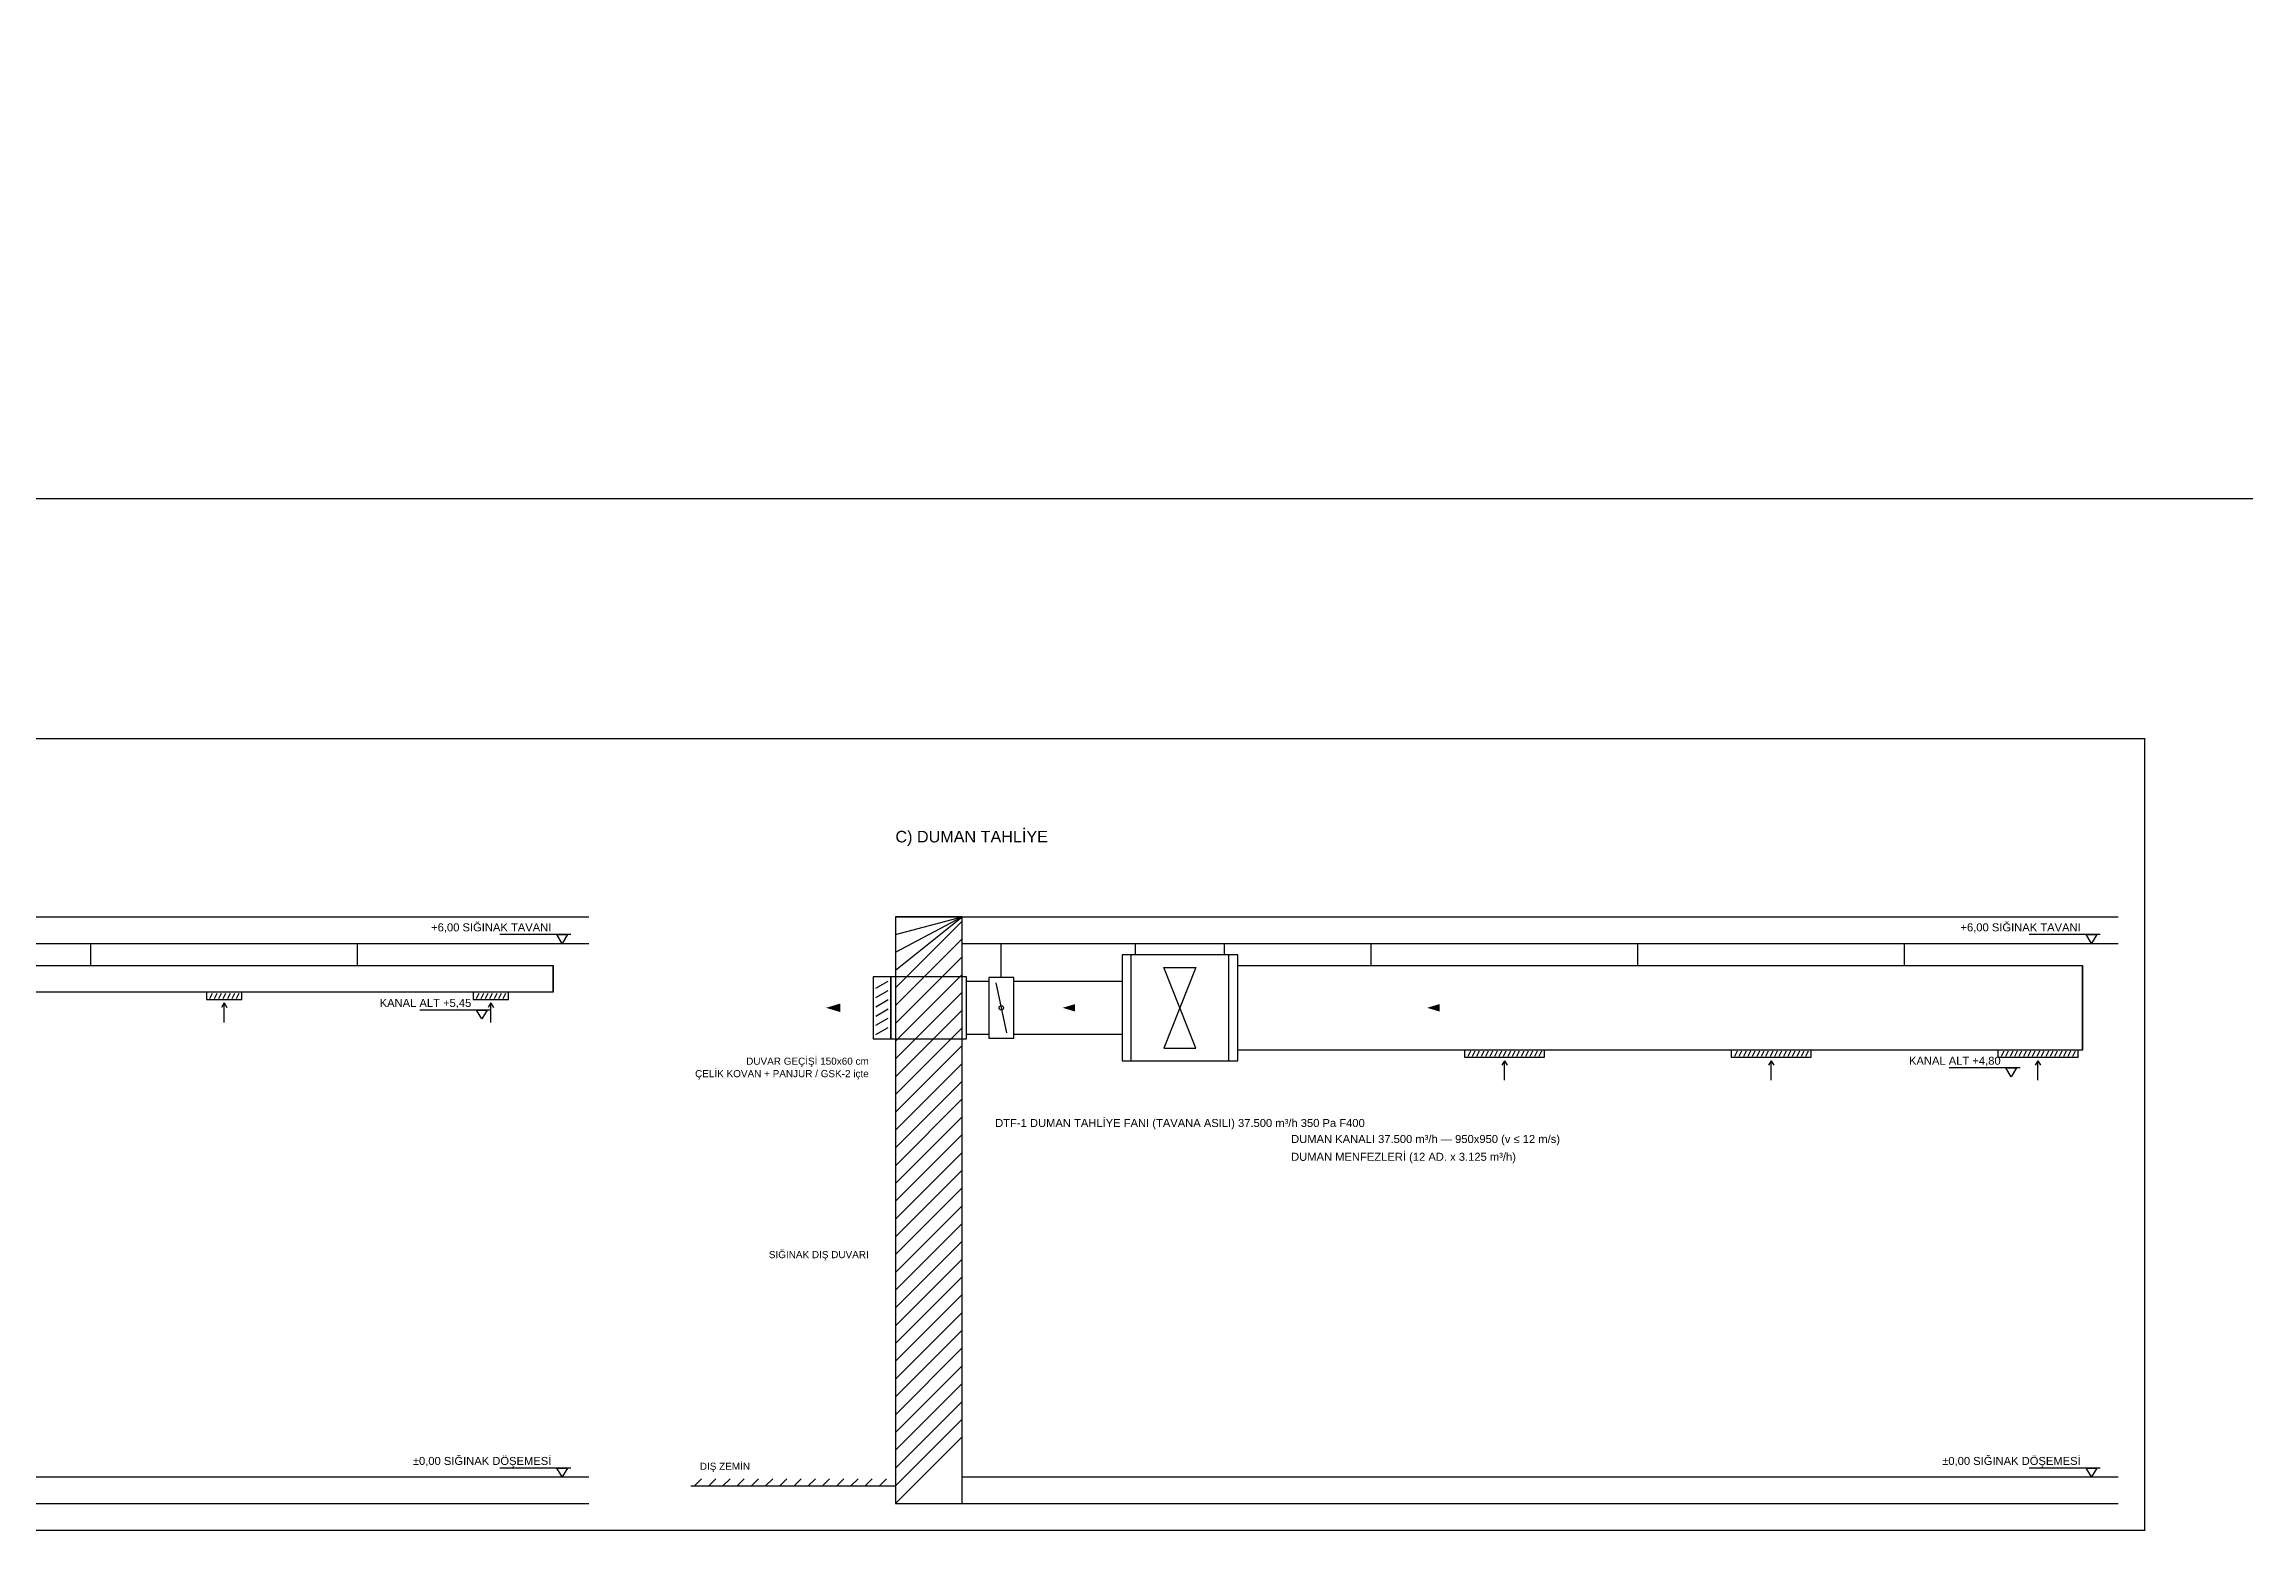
# Model space of a CAD drawing. Header units: centimetres. Extents: x -277999 to 283551, y -705288 to -693449.
# Drawn here: x 263612 to 266088, y -702511 to -700839 of the extents above; entities that cross this region are included whole.
import ezdxf
from ezdxf.enums import TextEntityAlignment as Align

# ---------------------------------------------------------------- set-up
doc = ezdxf.new("R2010")
doc.units = ezdxf.units.CM
for name, color, linetype in [('ROTAS-HAV-BASLIK', 7, 'Continuous'), ('ROTAS-HAV-CERCEVE', 7, 'Continuous'), ('ROTAS-HAV-CIHAZ', 6, 'Continuous'), ('ROTAS-HAV-DUMAN', 1, 'Continuous'), ('ROTAS-HAV-EGZOZ', 4, 'Continuous'), ('ROTAS-HAV-GECIS', 2, 'Continuous'), ('ROTAS-HAV-KOT', 7, 'Continuous'), ('ROTAS-HAV-MENFEZ', 7, 'Continuous'), ('ROTAS-HAV-OK', 7, 'Continuous'), ('ROTAS-HAV-SEMA', 7, 'Continuous')]:
    doc.layers.add(name, color=color, linetype=linetype)
doc.styles.add('ROTAS', font='arial.ttf')

msp = doc.modelspace()

# ---------------------------------------------------------------- linework, layer by layer
at = {"layer": 'ROTAS-HAV-CERCEVE', "const_width": 1.5}
for points in [[(258000, -701350), (283550, -701350), (283550, -693450), (258000, -693450)], [(260870, -702510), (265975, -702510), (265975, -701620), (260870, -701620)]]:
    msp.add_lwpolyline(points, close=True, dxfattribs=at)
at = {"layer": 'ROTAS-HAV-CIHAZ'}
for p, q in [((264689, -701888.5), (264689, -701850)), ((264840, -701863), (264840, -701850)), ((264940, -701863), (264940, -701850)), ((264835, -701982), (264835, -701863)), ((264945, -701982), (264945, -701863)), ((264683, -701894.5), (264695, -701950.5))]:
    msp.add_line(p, q, dxfattribs=at)
for points in [[(264825, -701982), (264955, -701982), (264955, -701863), (264825, -701863)], [(264890, -701922.5), (264872, -701877.3), (264908, -701877.3)], [(264675, -701956.5), (264703, -701956.5), (264703, -701888.5), (264675, -701888.5)], [(264890, -701922.5), (264872, -701967.7), (264908, -701967.7)]]:
    msp.add_lwpolyline(points, close=True, dxfattribs=at)
msp.add_circle((264689, -701922.5), 2.5, dxfattribs=at)
at = {"layer": 'ROTAS-HAV-DUMAN'}
for p, q in [((265105, -701875), (265105, -701850)), ((265405, -701875), (265405, -701850)), ((265705, -701875), (265705, -701850)), ((265905, -701970), (265905, -701875))]:
    msp.add_line(p, q, dxfattribs=at)
for points in [[(265905, -701875), (265905, -701970), (264955, -701970), (264955, -701875), (265905, -701875)], [(264650, -701892.5), (264675, -701892.5)], [(264825, -701892.5), (264825, -701952.5), (264703, -701952.5)], [(264703, -701892.5), (264825, -701892.5)], [(264675, -701952.5), (264650, -701952.5)]]:
    msp.add_lwpolyline(points, dxfattribs=at)
at = {"layer": 'ROTAS-HAV-EGZOZ'}
for p, q in [((263665, -701875), (263665, -701850)), ((263965, -701875), (263965, -701850)), ((264185, -701905), (264185, -701875))]:
    msp.add_line(p, q, dxfattribs=at)
msp.add_lwpolyline([(264185, -701875), (264185, -701905), (263215, -701905), (263215, -701875), (264185, -701875)], dxfattribs=at)
at = {"layer": 'ROTAS-HAV-GECIS'}
for p, q in [((264548, -701900.5), (264562, -701892.5)), ((264548, -701910.9), (264562, -701902.9)), ((264548, -701921.3), (264562, -701913.3)), ((264548, -701931.7), (264562, -701923.7)), ((264548, -701942.1), (264562, -701934.1)), ((264548, -701952.5), (264562, -701944.5))]:
    msp.add_line(p, q, dxfattribs=at)
for points in [[(264545, -701957.5), (264565, -701957.5), (264565, -701887.5), (264545, -701887.5)], [(264565, -701957.5), (264650, -701957.5), (264650, -701887.5), (264565, -701887.5)]]:
    msp.add_lwpolyline(points, close=True, dxfattribs=at)
at = {"layer": 'ROTAS-HAV-KOT'}
for p, q in [((264205, -701840), (264125, -701840)), ((265925, -701840), (265845, -701840)), ((264115, -701925), (264035, -701925)), ((265835, -701990), (265755, -701990)), ((264205, -702440), (264125, -702440)), ((265925, -702440), (265845, -702440))]:
    msp.add_line(p, q, dxfattribs=at)
for points in [[(264195, -701850), (264189, -701840), (264201, -701840)], [(265915, -701850), (265909, -701840), (265921, -701840)], [(264105, -701935), (264099, -701925), (264111, -701925)], [(265825, -702000), (265819, -701990), (265831, -701990)], [(264195, -702450), (264189, -702440), (264201, -702440)], [(265915, -702450), (265909, -702440), (265921, -702440)]]:
    msp.add_lwpolyline(points, close=True, dxfattribs=at)
at = {"layer": 'ROTAS-HAV-MENFEZ'}
for p, q in [((263799, -701912), (263802, -701906)), ((263804, -701912), (263807, -701906)), ((263809, -701912), (263812, -701906)), ((263814, -701912), (263817, -701906)), ((263819, -701912), (263822, -701906)), ((263824, -701912), (263827, -701906)), ((263829, -701912), (263832, -701906)), ((264099, -701912), (264102, -701906)), ((264104, -701912), (264107, -701906)), ((264109, -701912), (264112, -701906)), ((264114, -701912), (264117, -701906)), ((264119, -701912), (264122, -701906)), ((264124, -701912), (264127, -701906)), ((264129, -701912), (264132, -701906)), ((263815, -701917), (263812, -701922)), ((263815, -701939), (263815, -701917)), ((263815, -701917), (263818, -701922)), ((264115, -701917), (264112, -701922)), ((264115, -701939), (264115, -701917)), ((264115, -701917), (264118, -701922)), ((265214, -701977), (265217, -701971)), ((265219, -701977), (265222, -701971)), ((265224, -701977), (265227, -701971)), ((265229, -701977), (265232, -701971)), ((265234, -701977), (265237, -701971)), ((265239, -701977), (265242, -701971)), ((265244, -701977), (265247, -701971)), ((265249, -701977), (265252, -701971)), ((265255, -701982), (265252, -701987)), ((265254, -701977), (265257, -701971)), ((265255, -702004), (265255, -701982)), ((265255, -701982), (265258, -701987)), ((265259, -701977), (265262, -701971)), ((265264, -701977), (265267, -701971)), ((265269, -701977), (265272, -701971)), ((265274, -701977), (265277, -701971)), ((265279, -701977), (265282, -701971)), ((265284, -701977), (265287, -701971)), ((265289, -701977), (265292, -701971)), ((265294, -701977), (265297, -701971)), ((265514, -701977), (265517, -701971)), ((265519, -701977), (265522, -701971)), ((265524, -701977), (265527, -701971)), ((265529, -701977), (265532, -701971)), ((265534, -701977), (265537, -701971)), ((265539, -701977), (265542, -701971)), ((265544, -701977), (265547, -701971)), ((265549, -701977), (265552, -701971)), ((265555, -701982), (265552, -701987)), ((265554, -701977), (265557, -701971)), ((265555, -702004), (265555, -701982)), ((265555, -701982), (265558, -701987)), ((265559, -701977), (265562, -701971)), ((265564, -701977), (265567, -701971)), ((265569, -701977), (265572, -701971)), ((265574, -701977), (265577, -701971)), ((265579, -701977), (265582, -701971)), ((265584, -701977), (265587, -701971)), ((265589, -701977), (265592, -701971)), ((265594, -701977), (265597, -701971)), ((265814, -701977), (265817, -701971)), ((265819, -701977), (265822, -701971)), ((265824, -701977), (265827, -701971)), ((265829, -701977), (265832, -701971)), ((265834, -701977), (265837, -701971)), ((265839, -701977), (265842, -701971)), ((265844, -701977), (265847, -701971)), ((265849, -701977), (265852, -701971)), ((265855, -701982), (265852, -701987)), ((265854, -701977), (265857, -701971)), ((265855, -702004), (265855, -701982)), ((265855, -701982), (265858, -701987)), ((265859, -701977), (265862, -701971)), ((265864, -701977), (265867, -701971)), ((265869, -701977), (265872, -701971)), ((265874, -701977), (265877, -701971)), ((265879, -701977), (265882, -701971)), ((265884, -701977), (265887, -701971)), ((265889, -701977), (265892, -701971)), ((265894, -701977), (265897, -701971))]:
    msp.add_line(p, q, dxfattribs=at)
for points in [[(263795, -701913), (263835, -701913), (263835, -701905), (263795, -701905)], [(264095, -701913), (264135, -701913), (264135, -701905), (264095, -701905)], [(265210, -701978), (265300, -701978), (265300, -701970), (265210, -701970)], [(265510, -701978), (265600, -701978), (265600, -701970), (265510, -701970)], [(265810, -701978), (265900, -701978), (265900, -701970), (265810, -701970)]]:
    msp.add_lwpolyline(points, close=True, dxfattribs=at)
at = {"layer": 'ROTAS-HAV-OK'}
for points in [[(264492, -701922.5), (264508, -701927.3), (264508, -701917.7)], [(264758, -701922.5), (264772, -701926.7), (264772, -701918.3)], [(265168, -701922.5), (265182, -701926.7), (265182, -701918.3)]]:
    msp.add_solid(points, dxfattribs=at)
at = {"layer": 'ROTAS-HAV-SEMA'}
for p, q in [((262850, -701820), (264225, -701820)), ((264570, -701880), (264645, -701820)), ((264570, -701860), (264645, -701820)), ((264570, -701840), (264645, -701820)), ((264570, -701820), (265945, -701820)), ((264570, -701900), (264645, -701825)), ((262925, -701850), (264225, -701850)), ((264570, -701920), (264645, -701845)), ((264645, -701850), (265945, -701850)), ((264570, -701940), (264645, -701865)), ((264570, -701960), (264645, -701885)), ((264570, -701980), (264645, -701905)), ((264570, -702000), (264645, -701925)), ((264570, -702020), (264645, -701945)), ((264570, -702040), (264645, -701965)), ((264570, -702060), (264645, -701985)), ((264570, -702080), (264645, -702005)), ((264570, -702100), (264645, -702025)), ((264570, -702120), (264645, -702045)), ((264570, -702140), (264645, -702065)), ((264570, -702160), (264645, -702085)), ((264570, -702180), (264645, -702105)), ((264570, -702200), (264645, -702125)), ((264570, -702220), (264645, -702145)), ((264570, -702240), (264645, -702165)), ((264570, -702260), (264645, -702185)), ((264570, -702280), (264645, -702205)), ((264570, -702300), (264645, -702225)), ((264570, -702320), (264645, -702245)), ((264570, -702340), (264645, -702265)), ((264570, -702360), (264645, -702285)), ((264570, -702380), (264645, -702305)), ((264570, -702400), (264645, -702325)), ((264570, -702420), (264645, -702345)), ((264570, -702440), (264645, -702365)), ((264570, -702460), (264645, -702385)), ((264570, -702480), (264645, -702405)), ((262925, -702450), (264225, -702450)), ((264344, -702460), (264352, -702452)), ((264360, -702460), (264368, -702452)), ((264376, -702460), (264384, -702452)), ((264392, -702460), (264400, -702452)), ((264408, -702460), (264416, -702452)), ((264424, -702460), (264432, -702452)), ((264440, -702460), (264448, -702452)), ((264456, -702460), (264464, -702452)), ((264472, -702460), (264480, -702452)), ((264488, -702460), (264496, -702452)), ((264504, -702460), (264512, -702452)), ((264520, -702460), (264528, -702452)), ((264536, -702460), (264544, -702452)), ((264552, -702460), (264560, -702452)), ((264645, -702450), (265945, -702450)), ((264340, -702460), (264570, -702460)), ((262925, -702480), (264225, -702480)), ((264645, -702480), (265945, -702480))]:
    msp.add_line(p, q, dxfattribs=at)
msp.add_lwpolyline([(264570, -702480), (264645, -702480), (264645, -701820), (264570, -701820)], close=True, dxfattribs=at)

# ---------------------------------------------------------------- texts
at = {"layer": 'ROTAS-HAV-BASLIK', "style": 'ROTAS'}
msp.add_text('C) DUMAN TAHLİYE', height=13, dxfattribs=at).set_placement((264570, -701730), align=Align.MIDDLE_LEFT)
at = {"layer": 'ROTAS-HAV-CIHAZ', "style": 'ROTAS'}
msp.add_text('DTF-1 DUMAN TAHLİYE FANI (TAVANA ASILI) 37.500 m³/h 350 Pa F400', height=9, dxfattribs=at).set_placement((264890, -702052), align=Align.MIDDLE_CENTER)
at = {"layer": 'ROTAS-HAV-DUMAN', "style": 'ROTAS'}
msp.add_text('DUMAN KANALI 37.500 m³/h — 950x950 (v ≤ 12 m/s)', height=9, dxfattribs=at).set_placement((265015, -702070), align=Align.MIDDLE_LEFT)
at = {"layer": 'ROTAS-HAV-GECIS', "style": 'ROTAS'}
for s, p in [('DUVAR GEÇİŞİ 150x60 cm', (264540, -701982.5)), ('ÇELİK KOVAN + PANJUR / GSK-2 içte', (264540, -701996.5))]:
    msp.add_text(s, height=8, dxfattribs=at).set_placement(p, align=Align.MIDDLE_RIGHT)
at = {"layer": 'ROTAS-HAV-KOT', "style": 'ROTAS'}
for s, p in [('+6,00 SIĞINAK TAVANI', (264183, -701832)), ('+6,00 SIĞINAK TAVANI', (265903, -701832)), ('KANAL ALT +5,45', (264093, -701917)), ('KANAL ALT +4,80', (265813, -701982)), ('±0,00 SIĞINAK DÖŞEMESİ', (264183, -702432)), ('±0,00 SIĞINAK DÖŞEMESİ', (265903, -702432))]:
    msp.add_text(s, height=9, dxfattribs=at).set_placement(p, align=Align.MIDDLE_RIGHT)
at = {"layer": 'ROTAS-HAV-MENFEZ', "style": 'ROTAS'}
msp.add_text('DUMAN MENFEZLERİ (12 AD. x 3.125 m³/h)', height=9, dxfattribs=at).set_placement((265015, -702090), align=Align.MIDDLE_LEFT)
at = {"layer": 'ROTAS-HAV-SEMA', "style": 'ROTAS'}
msp.add_text('SIĞINAK DIŞ DUVARI', height=8, dxfattribs=at).set_placement((264540, -702200), align=Align.MIDDLE_RIGHT)
msp.add_text('DIŞ ZEMİN', height=8, dxfattribs=at).set_placement((264350, -702438), align=Align.MIDDLE_LEFT)

doc.saveas('drawing.dxf')
